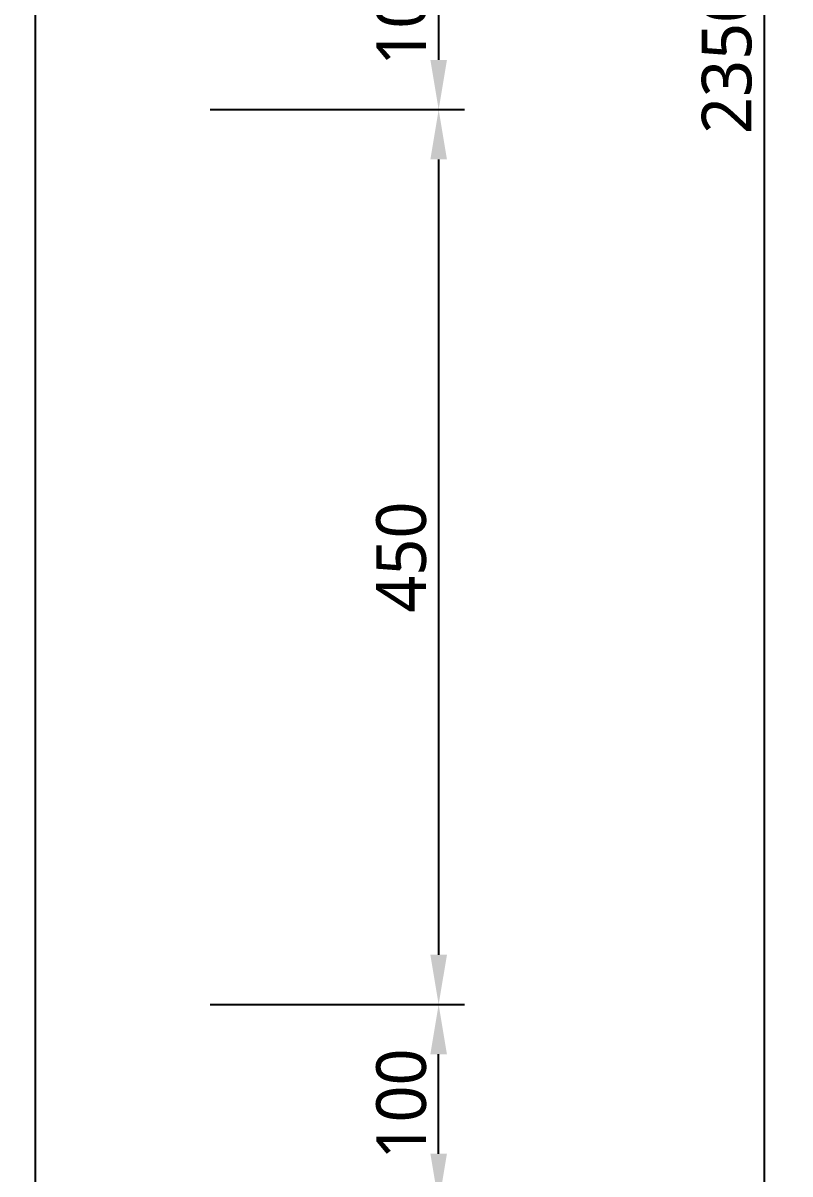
# Model space of a CAD drawing. Header units: millimetres. Extents: x -9013 to 516, y -36629 to 6082.
# Drawn here: x -3189 to -2803, y -31821 to -31242 of the extents above; entities that cross this region are included whole.
import ezdxf

# ---------------------------------------------------------------- set-up
doc = ezdxf.new("R2010")
doc.units = ezdxf.units.MM
doc.header["$LTSCALE"] = 0.05
doc.layers.get('0').update_dxf_attribs({"lineweight": 18})
doc.layers.get('Defpoints').update_dxf_attribs({"color": 140, "lineweight": 18})
doc.layers.add('2CONC', color=4, linetype='Continuous')
doc.styles.add('trebuchet_MS', font='trebuc.ttf')
doc.dimstyles.new('MGP', dxfattribs={"dimtxt": 2.5, "dimasz": 2.5, "dimexe": 1.25, "dimexo": 0.625, "dimtad": 1, "dimdec": 0, "dimtxsty": 'trebuchet_MS', "dimcen": 2.5, "dimclrt": 7, "dimadec": 0, "dimazin": 0, "dimtfac": 1, "dimtdec": 0, "dimtmove": 0, "dimatfit": 3, "dimfxl": 1.148294, "dimfxlon": 1, "dimarcsym": 2})

# ---------------------------------------------------------------- blocks, each defined once
blk = doc.blocks.new('*D677')
at = {"color": 0, "lineweight": -2, "transparency": 16777216}
for p, q in [((-3094.58, -31735.31), (-2966.75, -31735.31)), ((-2979.75, -31810.31), (-2979.75, -31760.31)), ((-3094.58, -31835.31), (-2966.75, -31835.31))]:
    blk.add_line(p, q, dxfattribs=at)
at = {"color": 0, "transparency": 16777216}
for points in [[(-2983.92, -31760.31), (-2975.58, -31760.31), (-2979.75, -31735.31)], [(-2983.92, -31810.31), (-2975.58, -31810.31), (-2979.75, -31835.31)]]:
    blk.add_solid(points, dxfattribs=at)
at = {"layer": 'Defpoints', "color": 0, "transparency": 16777216}
for p in [(-3420.63, -31735.31), (-2979.75, -31735.31), (-3420.63, -31835.31)]:
    blk.add_point(p, dxfattribs=at)
at = {"color": 7, "transparency": 16777216, "insert": (-2998.47, -31785.31), "char_height": 25, "attachment_point": 5, "rotation": 90, "style": 'trebuchet_MS'}
blk.add_mtext('100', dxfattribs=at)
blk = doc.blocks.new('*D682')
at = {"color": 0, "lineweight": -2, "transparency": 16777216}
for p, q in [((-3094.58, -31185.31), (-2966.75, -31185.31)), ((-2979.75, -31210.31), (-2979.75, -31260.31)), ((-3094.58, -31285.31), (-2966.75, -31285.31))]:
    blk.add_line(p, q, dxfattribs=at)
at = {"color": 0, "transparency": 16777216}
for points in [[(-2983.92, -31210.31), (-2975.58, -31210.31), (-2979.75, -31185.31)], [(-2983.92, -31260.31), (-2975.58, -31260.31), (-2979.75, -31285.31)]]:
    blk.add_solid(points, dxfattribs=at)
at = {"layer": 'Defpoints', "color": 0, "transparency": 16777216}
for p in [(-3420.63, -31185.31), (-3420.63, -31285.31), (-2979.75, -31285.31)]:
    blk.add_point(p, dxfattribs=at)
at = {"color": 7, "transparency": 16777216, "insert": (-2998.47, -31235.31), "char_height": 25, "attachment_point": 5, "rotation": 90, "style": 'trebuchet_MS'}
blk.add_mtext('100', dxfattribs=at)
blk = doc.blocks.new('*D683')
at = {"color": 0, "lineweight": -2, "transparency": 16777216}
for p, q in [((-3094.58, -31285.31), (-2966.75, -31285.31)), ((-2979.75, -31310.31), (-2979.75, -31710.31)), ((-3094.58, -31735.31), (-2966.75, -31735.31))]:
    blk.add_line(p, q, dxfattribs=at)
at = {"color": 0, "transparency": 16777216}
for points in [[(-2983.92, -31310.31), (-2975.58, -31310.31), (-2979.75, -31285.31)], [(-2983.92, -31710.31), (-2975.58, -31710.31), (-2979.75, -31735.31)]]:
    blk.add_solid(points, dxfattribs=at)
at = {"layer": 'Defpoints', "color": 0, "transparency": 16777216}
for p in [(-3420.63, -31285.31), (-3420.63, -31735.31), (-2979.75, -31735.31)]:
    blk.add_point(p, dxfattribs=at)
at = {"color": 7, "transparency": 16777216, "insert": (-2998.47, -31510.31), "char_height": 25, "attachment_point": 5, "rotation": 90, "style": 'trebuchet_MS'}
blk.add_mtext('450', dxfattribs=at)
blk = doc.blocks.new('*D684')
at = {"color": 0, "lineweight": -2, "transparency": 16777216}
for p, q in [((-2930.9, -30085.31), (-2803.07, -30085.31)), ((-2816.07, -30110.31), (-2816.07, -32410.31)), ((-2930.9, -32435.31), (-2803.07, -32435.31))]:
    blk.add_line(p, q, dxfattribs=at)
at = {"color": 0, "transparency": 16777216}
for points in [[(-2820.24, -30110.31), (-2811.9, -30110.31), (-2816.07, -30085.31)], [(-2820.24, -32410.31), (-2811.9, -32410.31), (-2816.07, -32435.31)]]:
    blk.add_solid(points, dxfattribs=at)
at = {"layer": 'Defpoints', "color": 0, "transparency": 16777216}
for p in [(-3182.48, -30085.31), (-3182.48, -32435.31), (-2816.07, -32435.31)]:
    blk.add_point(p, dxfattribs=at)
at = {"color": 7, "transparency": 16777216, "insert": (-2834.79, -31260.31), "char_height": 25, "attachment_point": 5, "rotation": 90, "style": 'trebuchet_MS'}
blk.add_mtext('2350', dxfattribs=at)

msp = doc.modelspace()

# ---------------------------------------------------------------- linework, layer by layer
at = {"layer": '2CONC', "lineweight": -3}
msp.add_line((-3182.48, -32435.31), (-3182.48, -30085.31), dxfattribs=at)

# ---------------------------------------------------------------- dimensions: what is measured, and where the dimension line sits
for base, p1, p2, picture, middle in [((-2816.07, -32435.31), (-3182.48, -30085.31), (-3182.48, -32435.31), '*D684', (-2834.79, -31260.31)), ((-2979.75, -31285.31), (-3420.63, -31185.31), (-3420.63, -31285.31), '*D682', (-2998.47, -31235.31)), ((-2979.75, -31735.31), (-3420.63, -31285.31), (-3420.63, -31735.31), '*D683', (-2998.47, -31510.31)), ((-2979.75, -31735.31), (-3420.63, -31835.31), (-3420.63, -31735.31), '*D677', (-2998.47, -31785.31))]:
    dim = msp.add_linear_dim(base=base, p1=p1, p2=p2, angle=90, dimstyle='MGP', override={"dimscale": 100, "dimtxt": 0.25, "dimasz": 0.25, "dimexe": 0.13, "dimexo": 0.06, "dimgap": 0.06, "dimarcsym": 1})
    dim.commit()
    dim.dimension.update_dxf_attribs({"geometry": picture, "text_midpoint": middle})

doc.saveas('drawing.dxf')
